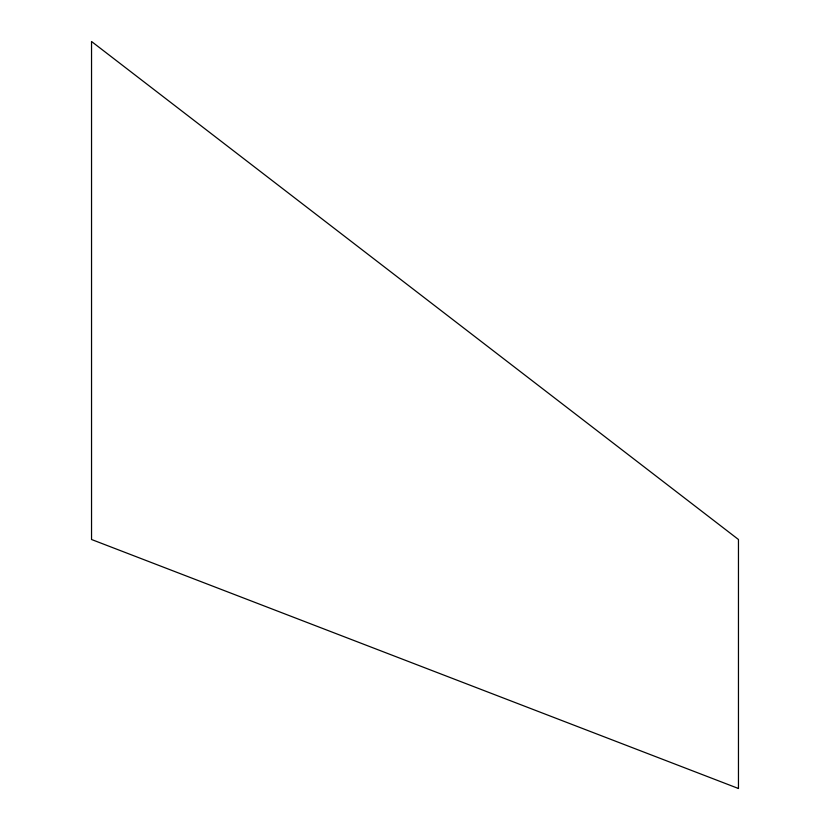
<?xml version="1.0" encoding="UTF-8"?>
<svg xmlns="http://www.w3.org/2000/svg" width="830" height="830" viewBox="0 0 830 830"><rect width="100%" height="100%" fill="white"/><g stroke="black" fill="none" stroke-linecap="round" stroke-linejoin="round"><path stroke-width="1.25" d="M738.461 788.5L91.539 539.5L91.539 41.5L738.461 539.5L738.461 788.5"/></g></svg>
